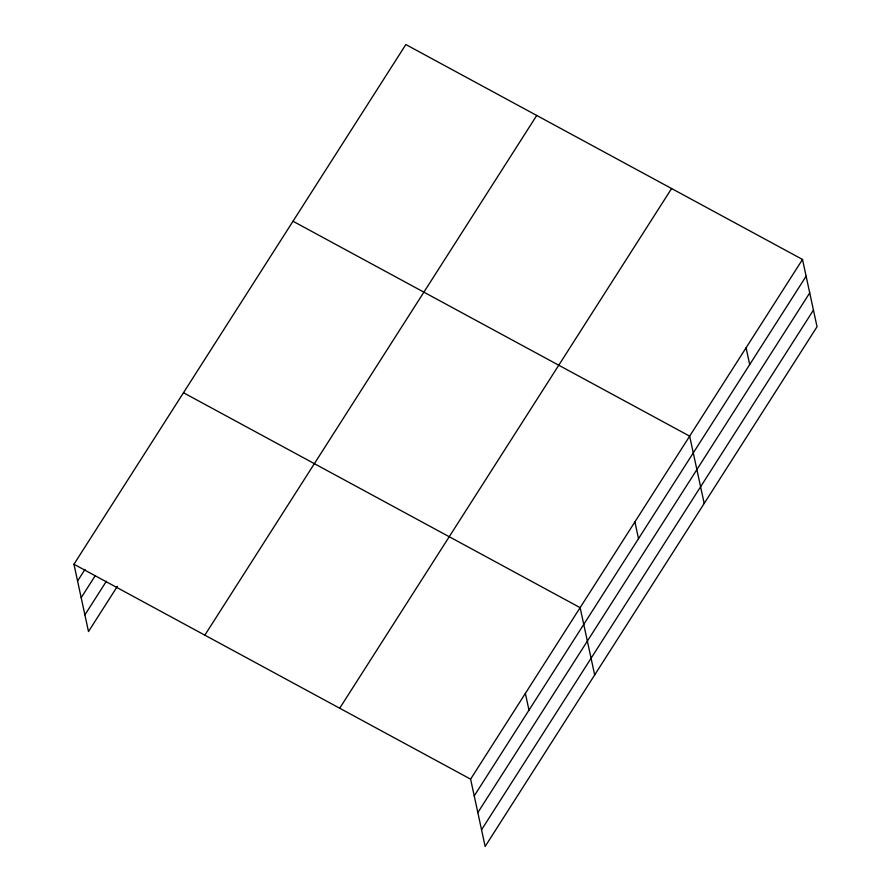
<?xml version="1.0" encoding="UTF-8"?>
<svg xmlns="http://www.w3.org/2000/svg" width="891" height="891" viewBox="0 0 891 891"><rect width="100%" height="100%" fill="white"/><g stroke="black" fill="none" stroke-linecap="round" stroke-linejoin="round"><path stroke-width="1.34" d="M117.367 586.356L88.499 631.552L73.953 564.248L405.85 44.55L802.501 259.448L817.047 326.752L485.15 846.45L470.604 779.146L802.501 259.448M77.573 581.01L84.979 569.427M81.181 597.694L95.248 575.675M84.901 614.879L106.363 581.266M204.841 635.16L536.738 115.462M339.705 708.234L671.602 188.536M474.224 795.908L806.121 276.21M477.832 812.592L809.73 292.894M481.541 829.777L813.438 310.079M293.005 221.246L689.656 436.145L704.202 503.448M183.479 392.742L580.13 607.651L594.676 674.955M73.953 564.248L470.604 779.146M746.079 347.802L749.699 364.564M634.893 521.892L638.513 538.665M525.367 693.398L528.987 710.16"/></g></svg>
